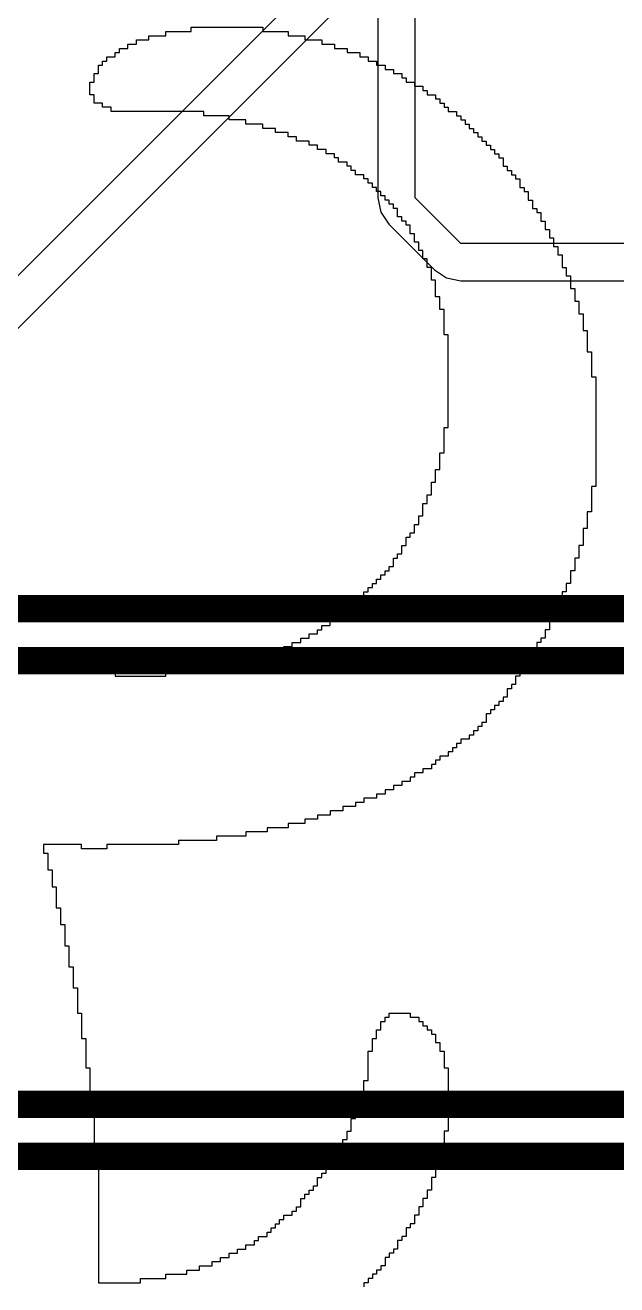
# Model space of a CAD drawing. Header units: inches. Extents: x 0 to 110, y 0 to 95.
# Drawn here: x 48.36 to 51.6, y 76.3 to 83.2 of the extents above; entities that cross this region are included whole.
import ezdxf

# ---------------------------------------------------------------- set-up
doc = ezdxf.new("R2010")
doc.units = ezdxf.units.IN
for name, color, linetype in [('Bottom Layer', 5, 'Continuous'), ('Int1', 16, 'Continuous'), ('Int2', 76, 'Continuous'), ('Top Overlay', 2, 'Continuous')]:
    doc.layers.add(name, color=color, linetype=linetype)

msp = doc.modelspace()

# ---------------------------------------------------------------- linework, layer by layer
at = {"layer": 'Bottom Layer'}
for points in [[(26.6, 80, 0.15, 0.15, 0), (53.4019, 80, 0.15, 0.15, 0)], [(26.4823, 79.7158, 0.15, 0.15, 0), (53.2842, 79.7158, 0.15, 0.15, 0)], [(24.6158, 77.2842, 0.15, 0.15, 0), (52.7158, 77.2842, 0.15, 0.15, 0)], [(24.4981, 77, 0.15, 0.15, 0), (52.5981, 77, 0.15, 0.15, 0)]]:
    msp.add_lwpolyline(points, format="xyseb", dxfattribs=at)
at = {"layer": 'Int1'}
for p, q in [((51.5, 85), (42.5, 76)), ((42.7039, 75.9155), (51.5845, 84.7961))]:
    msp.add_line(p, q, dxfattribs=at)
at = {"layer": 'Int2'}
for p, q in [((50.2961, 94.5922), (50.2961, 82.25)), ((50.5, 82.25), (50.5, 94.5922)), ((50.2961, 82.25), (50.2961, 82.25)), ((50.2961, 82.25), (50.3116, 82.172)), ((50.75, 82), (50.5, 82.25)), ((50.3116, 82.172), (50.3558, 82.1058)), ((50.3558, 82.1058), (50.6058, 81.8558)), ((75.25, 82), (50.75, 82)), ((50.6058, 81.8558), (50.672, 81.8116)), ((50.672, 81.8116), (50.75, 81.7961)), ((50.75, 81.7961), (75.1655, 81.7961))]:
    msp.add_line(p, q, dxfattribs=at)
at = {"layer": 'Top Overlay'}
for p, q in [((49.1346, 83.1385), (49.1346, 83.1615)), ((49.1346, 83.1615), (49.2731, 83.1615)), ((49.2731, 83.1615), (49.2731, 83.1846)), ((49.2731, 83.1846), (49.6654, 83.1846)), ((49.6654, 83.1846), (49.6654, 83.1615)), ((49.6654, 83.1615), (49.8038, 83.1615)), ((49.8038, 83.1615), (49.8038, 83.1385)), ((48.9269, 83.0692), (48.9269, 83.0923)), ((48.9269, 83.0923), (48.9731, 83.0923)), ((48.9731, 83.0923), (48.9731, 83.1154)), ((48.9731, 83.1154), (49.0423, 83.1154)), ((49.0423, 83.1154), (49.0423, 83.1385)), ((49.0423, 83.1385), (49.1346, 83.1385)), ((49.8038, 83.1385), (49.8962, 83.1385)), ((49.8962, 83.1385), (49.8962, 83.1154)), ((49.8962, 83.1154), (49.9885, 83.1154)), ((49.9885, 83.1154), (49.9885, 83.0923)), ((49.9885, 83.0923), (50.0577, 83.0923)), ((50.0577, 83.0923), (50.0577, 83.0692)), ((48.8115, 83), (48.8115, 83.0231)), ((48.8115, 83.0231), (48.8577, 83.0231)), ((48.8577, 83.0231), (48.8577, 83.0462)), ((48.8577, 83.0462), (48.8808, 83.0462)), ((48.8808, 83.0462), (48.8808, 83.0692)), ((48.8808, 83.0692), (48.9269, 83.0692)), ((50.0577, 83.0692), (50.1269, 83.0692)), ((50.1269, 83.0692), (50.1269, 83.0462)), ((50.1269, 83.0462), (50.1962, 83.0462)), ((50.1962, 83.0462), (50.1962, 83.0231)), ((50.1962, 83.0231), (50.2423, 83.0231)), ((50.2423, 83.0231), (50.2423, 83)), ((48.7654, 82.9308), (48.7654, 82.9769)), ((48.7654, 82.9769), (48.7885, 82.9769)), ((48.7885, 82.9769), (48.7885, 83)), ((48.7885, 83), (48.8115, 83)), ((50.2423, 83), (50.2885, 83)), ((50.2885, 83), (50.2885, 82.9769)), ((50.2885, 82.9769), (50.3346, 82.9769)), ((50.3346, 82.9769), (50.3346, 82.9538)), ((50.3346, 82.9538), (50.3808, 82.9538)), ((50.3808, 82.9538), (50.3808, 82.9308)), ((48.7192, 82.8154), (48.7192, 82.8846)), ((48.7192, 82.8846), (48.7423, 82.8846)), ((48.7423, 82.8846), (48.7423, 82.9308)), ((48.7423, 82.9308), (48.7654, 82.9308)), ((50.3808, 82.9308), (50.4269, 82.9308)), ((50.4269, 82.9308), (50.4269, 82.9077)), ((50.4269, 82.9077), (50.45, 82.9077)), ((50.45, 82.9077), (50.45, 82.8846)), ((50.45, 82.8846), (50.4962, 82.8846)), ((50.4962, 82.8846), (50.4962, 82.8615)), ((48.7423, 82.8154), (48.7192, 82.8154)), ((48.7423, 82.7692), (48.7423, 82.8154)), ((50.4962, 82.8615), (50.5423, 82.8615)), ((50.5423, 82.8615), (50.5423, 82.8385)), ((50.5423, 82.8385), (50.5654, 82.8385)), ((50.5654, 82.8385), (50.5654, 82.8154)), ((50.5654, 82.8154), (50.6115, 82.8154)), ((50.6115, 82.8154), (50.6115, 82.7923)), ((48.7885, 82.7692), (48.7423, 82.7692)), ((48.7885, 82.7462), (48.7885, 82.7692)), ((48.8346, 82.7462), (48.7885, 82.7462)), ((48.8346, 82.7231), (48.8346, 82.7462)), ((50.6115, 82.7923), (50.6346, 82.7923)), ((50.6346, 82.7923), (50.6346, 82.7692)), ((50.6346, 82.7692), (50.6577, 82.7692)), ((50.6577, 82.7692), (50.6577, 82.7462)), ((50.6577, 82.7462), (50.6808, 82.7462)), ((50.6808, 82.7462), (50.6808, 82.7231)), ((49.3423, 82.7231), (48.8346, 82.7231)), ((49.3423, 82.7), (49.3423, 82.7231)), ((49.4808, 82.7), (49.3423, 82.7)), ((49.4808, 82.6769), (49.4808, 82.7)), ((49.5731, 82.6769), (49.4808, 82.6769)), ((49.5731, 82.6538), (49.5731, 82.6769)), ((50.6808, 82.7231), (50.7269, 82.7231)), ((50.7269, 82.7231), (50.7269, 82.7)), ((50.7269, 82.7), (50.75, 82.7)), ((50.75, 82.7), (50.75, 82.6769)), ((50.75, 82.6769), (50.7731, 82.6769)), ((50.7731, 82.6769), (50.7731, 82.6538)), ((49.6654, 82.6538), (49.5731, 82.6538)), ((49.6654, 82.6308), (49.6654, 82.6538)), ((49.7346, 82.6308), (49.6654, 82.6308)), ((49.7346, 82.6077), (49.7346, 82.6308)), ((49.8038, 82.6077), (49.7346, 82.6077)), ((49.8038, 82.5846), (49.8038, 82.6077)), ((50.7731, 82.6538), (50.7962, 82.6538)), ((50.7962, 82.6538), (50.7962, 82.6308)), ((50.7962, 82.6308), (50.8192, 82.6308)), ((50.8192, 82.6308), (50.8192, 82.6077)), ((50.8192, 82.6077), (50.8423, 82.6077)), ((50.8423, 82.6077), (50.8423, 82.5846)), ((49.85, 82.5846), (49.8038, 82.5846)), ((49.85, 82.5615), (49.85, 82.5846)), ((49.9192, 82.5615), (49.85, 82.5615)), ((49.9192, 82.5385), (49.9192, 82.5615)), ((49.9654, 82.5385), (49.9192, 82.5385)), ((49.9654, 82.5154), (49.9654, 82.5385)), ((50.8423, 82.5846), (50.8654, 82.5846)), ((50.8654, 82.5846), (50.8654, 82.5615)), ((50.8654, 82.5615), (50.8885, 82.5615)), ((50.8885, 82.5615), (50.8885, 82.5385)), ((50.8885, 82.5385), (50.9115, 82.5385)), ((50.9115, 82.5385), (50.9115, 82.5154)), ((50.0115, 82.5154), (49.9654, 82.5154)), ((50.0115, 82.4923), (50.0115, 82.5154)), ((50.0577, 82.4923), (50.0115, 82.4923)), ((50.0577, 82.4692), (50.0577, 82.4923)), ((50.0808, 82.4692), (50.0577, 82.4692)), ((50.0808, 82.4462), (50.0808, 82.4692)), ((50.9115, 82.5154), (50.9346, 82.5154)), ((50.9346, 82.5154), (50.9346, 82.4923)), ((50.9346, 82.4923), (50.9577, 82.4923)), ((50.9577, 82.4923), (50.9577, 82.4692)), ((50.9577, 82.4692), (50.9808, 82.4692)), ((50.9808, 82.4692), (50.9808, 82.4231)), ((50.1269, 82.4462), (50.0808, 82.4462)), ((50.1269, 82.4231), (50.1269, 82.4462)), ((50.15, 82.4231), (50.1269, 82.4231)), ((50.15, 82.4), (50.15, 82.4231)), ((50.1731, 82.4), (50.15, 82.4)), ((50.1731, 82.3769), (50.1731, 82.4)), ((50.9808, 82.4231), (51.0038, 82.4231)), ((51.0038, 82.4231), (51.0038, 82.4)), ((51.0038, 82.4), (51.0269, 82.4)), ((51.0269, 82.4), (51.0269, 82.3769)), ((50.2192, 82.3769), (50.1731, 82.3769)), ((50.2192, 82.3538), (50.2192, 82.3769)), ((50.2423, 82.3538), (50.2192, 82.3538)), ((50.2423, 82.3308), (50.2423, 82.3538)), ((50.2654, 82.3308), (50.2423, 82.3308)), ((50.2654, 82.3077), (50.2654, 82.3308)), ((51.0269, 82.3769), (51.05, 82.3769)), ((51.05, 82.3769), (51.05, 82.3538)), ((51.05, 82.3538), (51.0731, 82.3538)), ((51.0731, 82.3538), (51.0731, 82.3077)), ((50.2885, 82.3077), (50.2654, 82.3077)), ((50.2885, 82.2846), (50.2885, 82.3077)), ((50.3115, 82.2846), (50.2885, 82.2846)), ((50.3115, 82.2615), (50.3115, 82.2846)), ((50.3346, 82.2615), (50.3115, 82.2615)), ((50.3346, 82.2385), (50.3346, 82.2615)), ((51.0731, 82.3077), (51.0962, 82.3077)), ((51.0962, 82.3077), (51.0962, 82.2846)), ((51.0962, 82.2846), (51.1192, 82.2846)), ((51.1192, 82.2846), (51.1192, 82.2385)), ((50.3577, 82.2385), (50.3346, 82.2385)), ((50.3577, 82.2154), (50.3577, 82.2385)), ((50.3808, 82.2154), (50.3577, 82.2154)), ((50.3808, 82.1923), (50.3808, 82.2154)), ((50.4038, 82.1923), (50.3808, 82.1923)), ((50.4038, 82.1462), (50.4038, 82.1923)), ((51.1192, 82.2385), (51.1423, 82.2385)), ((51.1423, 82.2385), (51.1423, 82.1923)), ((51.1423, 82.1923), (51.1654, 82.1923)), ((51.1654, 82.1923), (51.1654, 82.1692)), ((50.4269, 82.1462), (50.4038, 82.1462)), ((50.4269, 82.1231), (50.4269, 82.1462)), ((50.45, 82.1231), (50.4269, 82.1231)), ((50.45, 82.1), (50.45, 82.1231)), ((51.1654, 82.1692), (51.1885, 82.1692)), ((51.1885, 82.1692), (51.1885, 82.1231)), ((51.1885, 82.1231), (51.2115, 82.1231)), ((51.2115, 82.1231), (51.2115, 82.0769)), ((50.4731, 82.1), (50.45, 82.1)), ((50.4731, 82.0538), (50.4731, 82.1)), ((50.4962, 82.0538), (50.4731, 82.0538)), ((50.4962, 82.0077), (50.4962, 82.0538)), ((51.2115, 82.0769), (51.2346, 82.0769)), ((51.2346, 82.0769), (51.2346, 82.0308)), ((50.5192, 82.0077), (50.4962, 82.0077)), ((50.5192, 81.9615), (50.5192, 82.0077)), ((51.2346, 82.0308), (51.2577, 82.0308)), ((51.2577, 82.0308), (51.2577, 81.9846)), ((51.2577, 81.9846), (51.2808, 81.9846)), ((51.2808, 81.9846), (51.2808, 81.9385)), ((50.5423, 81.9615), (50.5192, 81.9615)), ((50.5423, 81.9154), (50.5423, 81.9615)), ((50.5654, 81.9154), (50.5423, 81.9154)), ((50.5654, 81.8692), (50.5654, 81.9154)), ((51.2808, 81.9385), (51.3038, 81.9385)), ((51.3038, 81.9385), (51.3038, 81.8692)), ((50.5885, 81.8692), (50.5654, 81.8692)), ((50.5885, 81.8), (50.5885, 81.8692)), ((51.3038, 81.8692), (51.3269, 81.8692)), ((51.3269, 81.8692), (51.3269, 81.8231)), ((50.6115, 81.8), (50.5885, 81.8)), ((50.6115, 81.7077), (50.6115, 81.8)), ((51.3269, 81.8231), (51.35, 81.8231)), ((51.35, 81.8231), (51.35, 81.7538)), ((50.6346, 81.7077), (50.6115, 81.7077)), ((50.6346, 81.6385), (50.6346, 81.7077)), ((51.35, 81.7538), (51.3731, 81.7538)), ((51.3731, 81.7538), (51.3731, 81.6846)), ((50.6577, 81.6385), (50.6346, 81.6385)), ((50.6577, 81.5), (50.6577, 81.6385)), ((51.3731, 81.6846), (51.3962, 81.6846)), ((51.3962, 81.6846), (51.3962, 81.6154)), ((51.3962, 81.6154), (51.4192, 81.6154)), ((51.4192, 81.6154), (51.4192, 81.5231)), ((50.6808, 81.5), (50.6577, 81.5)), ((50.6808, 80.9923), (50.6808, 81.5)), ((51.4192, 81.5231), (51.4423, 81.5231)), ((51.4423, 81.5231), (51.4423, 81.4077)), ((51.4423, 81.4077), (51.4654, 81.4077)), ((51.4654, 81.4077), (51.4654, 81.2692)), ((51.4654, 81.2692), (51.4885, 81.2692)), ((51.4885, 81.2692), (51.4885, 80.6692)), ((50.6577, 80.8538), (50.6577, 80.9923)), ((50.6577, 80.9923), (50.6808, 80.9923)), ((50.6346, 80.7615), (50.6346, 80.8538)), ((50.6346, 80.8538), (50.6577, 80.8538)), ((50.6115, 80.6923), (50.6115, 80.7615)), ((50.6115, 80.7615), (50.6346, 80.7615)), ((50.5885, 80.6231), (50.5885, 80.6923)), ((50.5885, 80.6923), (50.6115, 80.6923)), ((51.4885, 80.6692), (51.4654, 80.6692)), ((51.4654, 80.6692), (51.4654, 80.5308)), ((50.5654, 80.5769), (50.5654, 80.6231)), ((50.5654, 80.6231), (50.5885, 80.6231)), ((50.5423, 80.5077), (50.5423, 80.5769)), ((50.5423, 80.5769), (50.5654, 80.5769)), ((51.4654, 80.5308), (51.4423, 80.5308)), ((51.4423, 80.5308), (51.4423, 80.4385)), ((50.4962, 80.4154), (50.4962, 80.4615)), ((50.4962, 80.4615), (50.5192, 80.4615)), ((50.5192, 80.4615), (50.5192, 80.5077)), ((50.5192, 80.5077), (50.5423, 80.5077)), ((50.45, 80.3462), (50.45, 80.3923)), ((50.45, 80.3923), (50.4731, 80.3923)), ((50.4731, 80.3923), (50.4731, 80.4154)), ((50.4731, 80.4154), (50.4962, 80.4154)), ((51.4423, 80.4385), (51.4192, 80.4385)), ((51.4192, 80.4385), (51.4192, 80.3462)), ((50.4269, 80.3), (50.4269, 80.3462)), ((50.4269, 80.3462), (50.45, 80.3462)), ((51.4192, 80.3462), (51.3962, 80.3462)), ((51.3962, 80.3462), (51.3962, 80.2769)), ((50.3808, 80.2308), (50.3808, 80.2769)), ((50.3808, 80.2769), (50.4038, 80.2769)), ((50.4038, 80.2769), (50.4038, 80.3)), ((50.4038, 80.3), (50.4269, 80.3)), ((51.3962, 80.2769), (51.3731, 80.2769)), ((51.3731, 80.2769), (51.3731, 80.2077)), ((50.3115, 80.1615), (50.3115, 80.1846)), ((50.3115, 80.1846), (50.3346, 80.1846)), ((50.3346, 80.1846), (50.3346, 80.2077)), ((50.3346, 80.2077), (50.3577, 80.2077)), ((50.3577, 80.2077), (50.3577, 80.2308)), ((50.3577, 80.2308), (50.3808, 80.2308)), ((51.3731, 80.2077), (51.35, 80.2077)), ((51.35, 80.2077), (51.35, 80.1385)), ((50.2423, 80.0923), (50.2423, 80.1154)), ((50.2423, 80.1154), (50.2654, 80.1154)), ((50.2654, 80.1154), (50.2654, 80.1385)), ((50.2654, 80.1385), (50.2885, 80.1385)), ((50.2885, 80.1385), (50.2885, 80.1615)), ((50.2885, 80.1615), (50.3115, 80.1615)), ((51.35, 80.1385), (51.3269, 80.1385)), ((51.3269, 80.1385), (51.3269, 80.0923)), ((50.1731, 80.0231), (50.1731, 80.0462)), ((50.1731, 80.0462), (50.1962, 80.0462)), ((50.1962, 80.0462), (50.1962, 80.0692)), ((50.1962, 80.0692), (50.2192, 80.0692)), ((50.2192, 80.0692), (50.2192, 80.0923)), ((50.2192, 80.0923), (50.2423, 80.0923)), ((51.3269, 80.0923), (51.3038, 80.0923)), ((51.3038, 80.0923), (51.3038, 80.0231)), ((50.1038, 79.9538), (50.1038, 79.9769)), ((50.1038, 79.9769), (50.1269, 79.9769)), ((50.1269, 79.9769), (50.1269, 80)), ((50.1269, 80), (50.15, 80)), ((50.15, 80), (50.15, 80.0231)), ((50.15, 80.0231), (50.1731, 80.0231)), ((51.2808, 79.9769), (51.2577, 79.9769)), ((51.2577, 79.9769), (51.2577, 79.9308)), ((51.3038, 80.0231), (51.2808, 80.0231)), ((51.2808, 80.0231), (51.2808, 79.9769)), ((49.9885, 79.8846), (49.9885, 79.9077)), ((49.9885, 79.9077), (50.0346, 79.9077)), ((50.0346, 79.9077), (50.0346, 79.9308)), ((50.0346, 79.9308), (50.0577, 79.9308)), ((50.0577, 79.9308), (50.0577, 79.9538)), ((50.0577, 79.9538), (50.1038, 79.9538)), ((51.2577, 79.9308), (51.2346, 79.9308)), ((51.2346, 79.9308), (51.2346, 79.8846)), ((49.8731, 79.8154), (49.8731, 79.8385)), ((49.8731, 79.8385), (49.9192, 79.8385)), ((49.9192, 79.8385), (49.9192, 79.8615)), ((49.9192, 79.8615), (49.9654, 79.8615)), ((49.9654, 79.8615), (49.9654, 79.8846)), ((49.9654, 79.8846), (49.9885, 79.8846)), ((51.2115, 79.8385), (51.1885, 79.8385)), ((51.1885, 79.8385), (51.1885, 79.8154)), ((51.2346, 79.8846), (51.2115, 79.8846)), ((51.2115, 79.8846), (51.2115, 79.8385)), ((49.7115, 79.7462), (49.7115, 79.7692)), ((49.7115, 79.7692), (49.7808, 79.7692)), ((49.7808, 79.7692), (49.7808, 79.7923)), ((49.7808, 79.7923), (49.8269, 79.7923)), ((49.8269, 79.7923), (49.8269, 79.8154)), ((49.8269, 79.8154), (49.8731, 79.8154)), ((51.1654, 79.7692), (51.1423, 79.7692)), ((51.1423, 79.7692), (51.1423, 79.7231)), ((51.1885, 79.8154), (51.1654, 79.8154)), ((51.1654, 79.8154), (51.1654, 79.7692)), ((48.3038, 79.7462), (48.3731, 79.7462)), ((48.3731, 79.7462), (48.3731, 79.7231)), ((48.3731, 79.7231), (48.4423, 79.7231)), ((48.4423, 79.7231), (48.4423, 79.7)), ((48.4423, 79.7), (48.5346, 79.7)), ((48.5346, 79.7), (48.5346, 79.6769)), ((49.4808, 79.6769), (49.4808, 79.7)), ((49.4808, 79.7), (49.5731, 79.7)), ((49.5731, 79.7), (49.5731, 79.7231)), ((49.5731, 79.7231), (49.6423, 79.7231)), ((49.6423, 79.7231), (49.6423, 79.7462)), ((49.6423, 79.7462), (49.7115, 79.7462)), ((51.1192, 79.7), (51.0962, 79.7)), ((51.0962, 79.7), (51.0962, 79.6538)), ((51.1423, 79.7231), (51.1192, 79.7231)), ((51.1192, 79.7231), (51.1192, 79.7)), ((48.5346, 79.6769), (48.65, 79.6769)), ((48.65, 79.6769), (48.65, 79.6538)), ((48.65, 79.6538), (48.8577, 79.6538)), ((48.8577, 79.6538), (48.8577, 79.6308)), ((48.8577, 79.6308), (49.1346, 79.6308)), ((49.1346, 79.6308), (49.1346, 79.6538)), ((49.1346, 79.6538), (49.3654, 79.6538)), ((49.3654, 79.6538), (49.3654, 79.6769)), ((49.3654, 79.6769), (49.4808, 79.6769)), ((51.0731, 79.6308), (51.05, 79.6308)), ((51.05, 79.6308), (51.05, 79.5846)), ((51.0962, 79.6538), (51.0731, 79.6538)), ((51.0731, 79.6538), (51.0731, 79.6308)), ((51.0269, 79.5615), (51.0038, 79.5615)), ((51.0038, 79.5615), (51.0038, 79.5154)), ((51.05, 79.5846), (51.0269, 79.5846)), ((51.0269, 79.5846), (51.0269, 79.5615)), ((50.9808, 79.4923), (50.9577, 79.4923)), ((50.9577, 79.4923), (50.9577, 79.4692)), ((51.0038, 79.5154), (50.9808, 79.5154)), ((50.9808, 79.5154), (50.9808, 79.4923)), ((50.9115, 79.4231), (50.8885, 79.4231)), ((50.8885, 79.4231), (50.8885, 79.3769)), ((50.9346, 79.4462), (50.9115, 79.4462)), ((50.9115, 79.4462), (50.9115, 79.4231)), ((50.9577, 79.4692), (50.9346, 79.4692)), ((50.9346, 79.4692), (50.9346, 79.4462)), ((50.8654, 79.3538), (50.8423, 79.3538)), ((50.8423, 79.3538), (50.8423, 79.3308)), ((50.8885, 79.3769), (50.8654, 79.3769)), ((50.8654, 79.3769), (50.8654, 79.3538)), ((50.7962, 79.2846), (50.75, 79.2846)), ((50.75, 79.2846), (50.75, 79.2615)), ((50.8192, 79.3077), (50.7962, 79.3077)), ((50.7962, 79.3077), (50.7962, 79.2846)), ((50.8423, 79.3308), (50.8192, 79.3308)), ((50.8192, 79.3308), (50.8192, 79.3077)), ((50.7038, 79.2154), (50.6808, 79.2154)), ((50.6808, 79.2154), (50.6808, 79.1923)), ((50.7269, 79.2385), (50.7038, 79.2385)), ((50.7038, 79.2385), (50.7038, 79.2154)), ((50.75, 79.2615), (50.7269, 79.2615)), ((50.7269, 79.2615), (50.7269, 79.2385)), ((50.6115, 79.1462), (50.5885, 79.1462)), ((50.5885, 79.1462), (50.5885, 79.1231)), ((50.6346, 79.1692), (50.6115, 79.1692)), ((50.6115, 79.1692), (50.6115, 79.1462)), ((50.6808, 79.1923), (50.6346, 79.1923)), ((50.6346, 79.1923), (50.6346, 79.1692)), ((50.4962, 79.0769), (50.4731, 79.0769)), ((50.4731, 79.0769), (50.4731, 79.0538)), ((50.5423, 79.1), (50.4962, 79.1)), ((50.4962, 79.1), (50.4962, 79.0769)), ((50.5885, 79.1231), (50.5423, 79.1231)), ((50.5423, 79.1231), (50.5423, 79.1)), ((50.3808, 79.0077), (50.3346, 79.0077)), ((50.3346, 79.0077), (50.3346, 78.9846)), ((50.4269, 79.0308), (50.3808, 79.0308)), ((50.3808, 79.0308), (50.3808, 79.0077)), ((50.4731, 79.0538), (50.4269, 79.0538)), ((50.4269, 79.0538), (50.4269, 79.0308)), ((50.2192, 78.9385), (50.1731, 78.9385)), ((50.1731, 78.9385), (50.1731, 78.9154)), ((50.2885, 78.9615), (50.2192, 78.9615)), ((50.2192, 78.9615), (50.2192, 78.9385)), ((50.3346, 78.9846), (50.2885, 78.9846)), ((50.2885, 78.9846), (50.2885, 78.9615)), ((50.0346, 78.8692), (49.9654, 78.8692)), ((49.9654, 78.8692), (49.9654, 78.8462)), ((50.1038, 78.8923), (50.0346, 78.8923)), ((50.0346, 78.8923), (50.0346, 78.8692)), ((50.1731, 78.9154), (50.1038, 78.9154)), ((50.1038, 78.9154), (50.1038, 78.8923)), ((49.8038, 78.8), (49.6885, 78.8)), ((49.6885, 78.8), (49.6885, 78.7769)), ((49.8962, 78.8231), (49.8038, 78.8231)), ((49.8038, 78.8231), (49.8038, 78.8)), ((49.9654, 78.8462), (49.8962, 78.8462)), ((49.8962, 78.8462), (49.8962, 78.8231)), ((49.4115, 78.7308), (49.2038, 78.7308)), ((49.2038, 78.7308), (49.2038, 78.7077)), ((49.5731, 78.7538), (49.4115, 78.7538)), ((49.4115, 78.7538), (49.4115, 78.7308)), ((49.6885, 78.7769), (49.5731, 78.7769)), ((49.5731, 78.7769), (49.5731, 78.7538)), ((48.6731, 78.7077), (48.4654, 78.7077)), ((48.4654, 78.7077), (48.4654, 78.6615)), ((48.4654, 78.6615), (48.4885, 78.6615)), ((48.4885, 78.6615), (48.4885, 78.5692)), ((48.6731, 78.6846), (48.6731, 78.7077)), ((48.8115, 78.6846), (48.6731, 78.6846)), ((49.2038, 78.7077), (48.8115, 78.7077)), ((48.8115, 78.7077), (48.8115, 78.6846)), ((48.4885, 78.5692), (48.5115, 78.5692)), ((48.5115, 78.5692), (48.5115, 78.4769)), ((48.5115, 78.4769), (48.5346, 78.4769)), ((48.5346, 78.4769), (48.5346, 78.3615)), ((48.5346, 78.3615), (48.5577, 78.3615)), ((48.5577, 78.3615), (48.5577, 78.2692)), ((48.5577, 78.2692), (48.5808, 78.2692)), ((48.5808, 78.2692), (48.5808, 78.1538)), ((48.5808, 78.1538), (48.6038, 78.1538)), ((48.6038, 78.1538), (48.6038, 78.0385)), ((48.6038, 78.0385), (48.6269, 78.0385)), ((48.6269, 78.0385), (48.6269, 77.9231)), ((48.6269, 77.9231), (48.65, 77.9231)), ((48.65, 77.9231), (48.65, 77.7846)), ((48.65, 77.7846), (48.6731, 77.7846)), ((48.6731, 77.7846), (48.6731, 77.6462)), ((50.3577, 77.7615), (50.3577, 77.7846)), ((50.3577, 77.7846), (50.4731, 77.7846)), ((50.4731, 77.7846), (50.4731, 77.7615)), ((50.3115, 77.6923), (50.3115, 77.7385)), ((50.3115, 77.7385), (50.3346, 77.7385)), ((50.3346, 77.7385), (50.3346, 77.7615)), ((50.3346, 77.7615), (50.3577, 77.7615)), ((50.4731, 77.7615), (50.5192, 77.7615)), ((50.5192, 77.7615), (50.5192, 77.7385)), ((50.5192, 77.7385), (50.5423, 77.7385)), ((50.5423, 77.7385), (50.5423, 77.7154)), ((50.5423, 77.7154), (50.5654, 77.7154)), ((50.5654, 77.7154), (50.5654, 77.6923)), ((48.6731, 77.6462), (48.6962, 77.6462)), ((48.6962, 77.6462), (48.6962, 77.4846)), ((50.2654, 77.5769), (50.2654, 77.6462)), ((50.2654, 77.6462), (50.2885, 77.6462)), ((50.2885, 77.6462), (50.2885, 77.6923)), ((50.2885, 77.6923), (50.3115, 77.6923)), ((50.5654, 77.6923), (50.5885, 77.6923)), ((50.5885, 77.6923), (50.5885, 77.6692)), ((50.5885, 77.6692), (50.6115, 77.6692)), ((50.6115, 77.6692), (50.6115, 77.6231)), ((50.2423, 77.4154), (50.2423, 77.5769)), ((50.2423, 77.5769), (50.2654, 77.5769)), ((50.6115, 77.6231), (50.6346, 77.6231)), ((50.6346, 77.6231), (50.6346, 77.5769)), ((50.6346, 77.5769), (50.6577, 77.5769)), ((50.6577, 77.5769), (50.6577, 77.4846)), ((48.6962, 77.4846), (48.7192, 77.4846)), ((48.7192, 77.4846), (48.7192, 77.3231)), ((50.6577, 77.4846), (50.6808, 77.4846)), ((50.6808, 77.4846), (50.6808, 77.1385)), ((50.2192, 77.3231), (50.2192, 77.4154)), ((50.2192, 77.4154), (50.2423, 77.4154)), ((48.7192, 77.3231), (48.7423, 77.3231)), ((48.7423, 77.3231), (48.7423, 77.0692)), ((50.1962, 77.2538), (50.1962, 77.3231)), ((50.1962, 77.3231), (50.2192, 77.3231)), ((50.1731, 77.2077), (50.1731, 77.2538)), ((50.1731, 77.2538), (50.1962, 77.2538)), ((50.15, 77.1385), (50.15, 77.2077)), ((50.15, 77.2077), (50.1731, 77.2077)), ((50.1038, 77.0462), (50.1038, 77.0923)), ((50.1038, 77.0923), (50.1269, 77.0923)), ((50.1269, 77.0923), (50.1269, 77.1385)), ((50.1269, 77.1385), (50.15, 77.1385)), ((50.6808, 77.1385), (50.6577, 77.1385)), ((50.6577, 77.1385), (50.6577, 77.0231)), ((48.7423, 77.0692), (48.7654, 77.0692)), ((48.7654, 77.0692), (48.7654, 76.3077)), ((50.0577, 76.9769), (50.0577, 77.0231)), ((50.0577, 77.0231), (50.0808, 77.0231)), ((50.0808, 77.0231), (50.0808, 77.0462)), ((50.0808, 77.0462), (50.1038, 77.0462)), ((50.6577, 77.0231), (50.6346, 77.0231)), ((50.6346, 77.0231), (50.6346, 76.9538)), ((50.0346, 76.9308), (50.0346, 76.9769)), ((50.0346, 76.9769), (50.0577, 76.9769)), ((50.6346, 76.9538), (50.6115, 76.9538)), ((50.6115, 76.9538), (50.6115, 76.8846)), ((49.9654, 76.8385), (49.9654, 76.8846)), ((49.9654, 76.8846), (49.9885, 76.8846)), ((49.9885, 76.8846), (49.9885, 76.9077)), ((49.9885, 76.9077), (50.0115, 76.9077)), ((50.0115, 76.9077), (50.0115, 76.9308)), ((50.0115, 76.9308), (50.0346, 76.9308)), ((50.6115, 76.8846), (50.5885, 76.8846)), ((50.5885, 76.8846), (50.5885, 76.8154)), ((49.9192, 76.7923), (49.9192, 76.8154)), ((49.9192, 76.8154), (49.9423, 76.8154)), ((49.9423, 76.8154), (49.9423, 76.8385)), ((49.9423, 76.8385), (49.9654, 76.8385)), ((50.5885, 76.8154), (50.5654, 76.8154)), ((50.5654, 76.8154), (50.5654, 76.7692)), ((49.8731, 76.7231), (49.8731, 76.7692)), ((49.8731, 76.7692), (49.8962, 76.7692)), ((49.8962, 76.7692), (49.8962, 76.7923)), ((49.8962, 76.7923), (49.9192, 76.7923)), ((50.5654, 76.7692), (50.5423, 76.7692)), ((50.5423, 76.7692), (50.5423, 76.7231)), ((49.7808, 76.6538), (49.7808, 76.6769)), ((49.7808, 76.6769), (49.8269, 76.6769)), ((49.8269, 76.6769), (49.8269, 76.7)), ((49.8269, 76.7), (49.85, 76.7)), ((49.85, 76.7), (49.85, 76.7231)), ((49.85, 76.7231), (49.8731, 76.7231)), ((50.5192, 76.6769), (50.4962, 76.6769)), ((50.4962, 76.6769), (50.4962, 76.6308)), ((50.5423, 76.7231), (50.5192, 76.7231)), ((50.5192, 76.7231), (50.5192, 76.6769)), ((49.7115, 76.5846), (49.7115, 76.6077)), ((49.7115, 76.6077), (49.7346, 76.6077)), ((49.7346, 76.6077), (49.7346, 76.6308)), ((49.7346, 76.6308), (49.7577, 76.6308)), ((49.7577, 76.6308), (49.7577, 76.6538)), ((49.7577, 76.6538), (49.7808, 76.6538)), ((50.4731, 76.6077), (50.45, 76.6077)), ((50.45, 76.6077), (50.45, 76.5615)), ((50.4962, 76.6308), (50.4731, 76.6308)), ((50.4731, 76.6308), (50.4731, 76.6077)), ((49.6192, 76.5154), (49.6192, 76.5385)), ((49.6192, 76.5385), (49.6423, 76.5385)), ((49.6423, 76.5385), (49.6423, 76.5615)), ((49.6423, 76.5615), (49.6885, 76.5615)), ((49.6885, 76.5615), (49.6885, 76.5846)), ((49.6885, 76.5846), (49.7115, 76.5846)), ((50.4269, 76.5385), (50.4038, 76.5385)), ((50.4038, 76.5385), (50.4038, 76.4923)), ((50.45, 76.5615), (50.4269, 76.5615)), ((50.4269, 76.5615), (50.4269, 76.5385)), ((49.4808, 76.4462), (49.4808, 76.4692)), ((49.4808, 76.4692), (49.5269, 76.4692)), ((49.5269, 76.4692), (49.5269, 76.4923)), ((49.5269, 76.4923), (49.5731, 76.4923)), ((49.5731, 76.4923), (49.5731, 76.5154)), ((49.5731, 76.5154), (49.6192, 76.5154)), ((50.3808, 76.4692), (50.3577, 76.4692)), ((50.3577, 76.4692), (50.3577, 76.4462)), ((50.4038, 76.4923), (50.3808, 76.4923)), ((50.3808, 76.4923), (50.3808, 76.4692)), ((49.3192, 76.3769), (49.3192, 76.4)), ((49.3192, 76.4), (49.3885, 76.4)), ((49.3885, 76.4), (49.3885, 76.4231)), ((49.3885, 76.4231), (49.4346, 76.4231)), ((49.4346, 76.4231), (49.4346, 76.4462)), ((49.4346, 76.4462), (49.4808, 76.4462)), ((50.3346, 76.4), (50.3115, 76.4)), ((50.3115, 76.4), (50.3115, 76.3769)), ((50.3577, 76.4462), (50.3346, 76.4462)), ((50.3346, 76.4462), (50.3346, 76.4)), ((48.9962, 76.3077), (48.9962, 76.3308)), ((48.9962, 76.3308), (49.1346, 76.3308)), ((49.1346, 76.3308), (49.1346, 76.3538)), ((49.1346, 76.3538), (49.25, 76.3538)), ((49.25, 76.3538), (49.25, 76.3769)), ((49.25, 76.3769), (49.3192, 76.3769)), ((50.2654, 76.3308), (50.2423, 76.3308)), ((50.2423, 76.3308), (50.2423, 76.3077)), ((50.2885, 76.3538), (50.2654, 76.3538)), ((50.2654, 76.3538), (50.2654, 76.3308)), ((50.3115, 76.3769), (50.2885, 76.3769)), ((50.2885, 76.3769), (50.2885, 76.3538)), ((48.7654, 76.3077), (48.9962, 76.3077)), ((50.2423, 76.3077), (50.2192, 76.3077)), ((50.2192, 76.3077), (50.2192, 76.2846))]:
    msp.add_line(p, q, dxfattribs=at)

doc.saveas('drawing.dxf')
